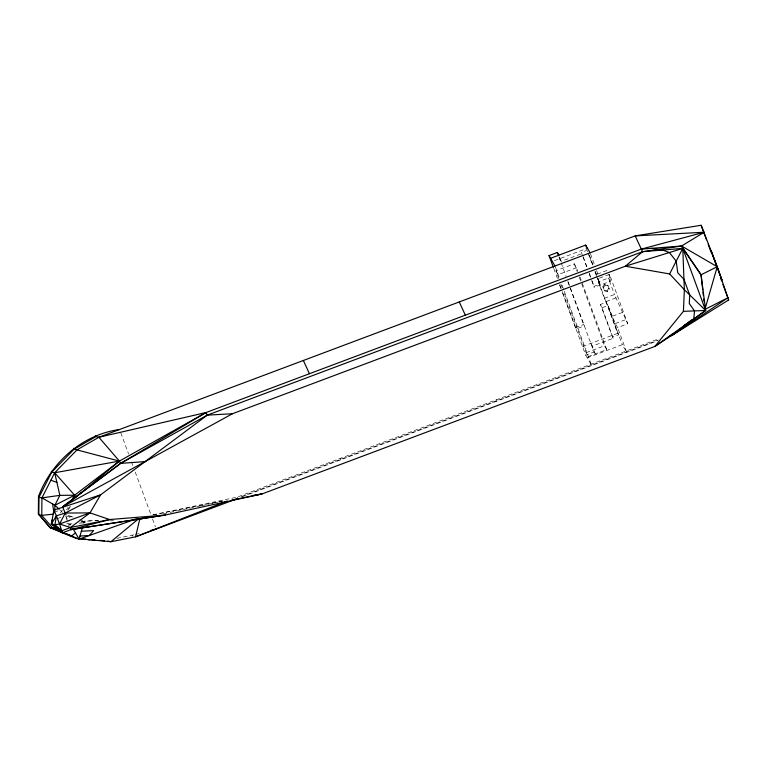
<?xml version="1.0" encoding="UTF-8"?>
<svg xmlns="http://www.w3.org/2000/svg" width="767" height="767" viewBox="0 0 767 767"><rect width="100%" height="100%" fill="white"/><g stroke="black" fill="none" stroke-linecap="round" stroke-linejoin="round"><path stroke-width="0.58" stroke-dasharray="3.83 2.88" d="M83.555 523.458L84.178 521.234L98.473 520.275M340.021 460.047L340.558 458.282M495.942 401.505L496.479 399.732M67.707 510.237L69.682 505.942M66.566 509.748L67.717 507.668M68.733 509.461L70.468 506.393M60.459 512.96L62.348 509.969M602.891 286.733L604.626 284.202L607.579 284.969L608.087 285.87L609.305 289.169L607.569 291.7L604.626 290.933L602.891 286.733L604.626 290.933M603.408 287.625L605.144 285.103L604.626 284.202M607.569 291.7L607.061 290.798L608.787 288.277L607.579 284.969M57.746 518.53L60.967 517.274M554.436 260.646L586.419 248.633L587.637 251.931M582.575 255.766L581.338 252.401L586.304 250.531M559.632 258.69L561.176 261.384L582 253.561L581.338 252.401M558.836 278.594L555.941 270.741L574.339 263.829L577.791 271.067M576.554 267.693L558.155 274.605L555.941 270.741M597.138 274.164L607.253 270.358M599.42 278.162L609.544 274.356L627.732 323.741L617.608 327.547L615.326 323.549L607.924 305.525L601.961 307.768L600.503 304.441L606.467 302.208L618.49 334.872L612.526 337.116L600.503 304.441M606.467 302.208L604.319 298.315L598.279 281.901L609.861 277.424L608.001 272.381M597.637 278.239L600.12 284.979L594.157 287.222L594.07 286.321L600.024 284.087L598.624 278.2M598.279 281.901L600.139 285.151L610.264 281.355L609.544 274.356M604.319 298.315L614.444 294.518L627.732 323.741M606.179 301.565L616.304 297.759M54.361 512.203L59.749 510.18M575.269 327.624L583.591 324.499L584.358 325.85L576.046 328.976L561.914 291.335M612.593 316.138L622.718 312.342M615.326 323.549L625.441 319.753M582.517 346.531L617.617 333.348L618.49 334.872M590.83 343.405L592.373 346.099L613.197 338.276L601.961 307.768M586.113 352.667L604.511 345.754L606.726 349.627L588.327 356.54L586.113 352.667L563.381 290.942M562.278 291.594L585.691 355.159L594.003 352.034L595.547 354.728L592.373 346.099M587.234 357.853L622.334 344.671L626.754 352.379L617.608 327.547M153.026 514.782L237.108 497.131L658.93 338.736M241.126 496.69L658.45 339.982M242.525 496.661L657.549 340.816M80.803 522.126L84.178 521.234L93.641 520.793M116.881 538.348L134.417 534.724M135.567 534.426L139.009 533.535M68.349 525.299L70.679 524.801L69.519 522.816M163.103 513.871L168.941 512.624M170.111 512.375L195.767 506.91M196.937 506.661L200.436 505.913M201.606 505.664L208.605 504.168M209.765 503.919L213.264 503.181M214.434 502.931L217.933 502.184M219.103 501.934L222.603 501.187M152.959 514.925L222.66 500.976M72.108 523.823L68.57 524.139L65.253 515.597M79.174 523.19L83.891 522.768M110.036 520.851L113.602 520.582M94.82 520.735L98.368 520.572M605.144 285.103L608.087 285.87M604.108 290.031L607.061 290.798M66.355 515.99L70.756 517.562M81.762 521.483L85.06 522.663L84.178 521.234L79.758 519.604M73.114 517.159L64.265 513.9L73.028 517.591M66.614 523.113L70.679 524.801M81.781 521.282L85.06 522.663M59.999 509.969L62.558 512.327M237.108 497.131L237.76 497.956M65.435 515.884L68.934 521.828M610.264 281.355L608.404 278.105L614.444 294.518M608.787 288.277L609.305 289.169M612.526 337.116L613.197 338.276M585.691 355.159L591.645 365.562L561.463 283.589M132.125 535.328L132.605 536.171M590.494 253.915L594.559 264.941M596.582 270.444L598.615 275.957M589.363 255.123L593.054 265.152M595.518 271.834L597.57 277.405M597.982 278.517L600.024 284.087M607.924 305.525L622.334 344.671M588.951 254.654L593.092 265.881M595.154 271.499L597.225 277.117M588.049 253.033L592.498 265.142M594.933 271.739L596.151 275.046M596.553 276.149L617.617 333.348M583.208 256.84L587.234 267.76M589.238 273.215L591.654 279.773M592.057 280.866L594.07 286.321M582.987 256.897L586.717 267.002M589.19 273.742L591.261 279.351M591.673 280.482L594.157 287.222M579.862 276.676L606.726 349.627M574.339 263.829L577.235 271.681M579.296 277.299L581.367 282.908M581.779 284.03L604.511 345.754M559.651 257.242L561.176 261.384M558.865 256.619L566.199 276.532M568.117 281.738L594.003 352.034M567.801 281.623L583.591 324.499M555.385 267.079L559.517 278.306M560.898 284.202L562.968 289.821M553.755 268.44L557.83 279.495M559.852 284.998L561.875 290.492M559.479 284.739L561.511 290.242M120.802 432.856L128.626 454.112M131.512 461.935L133.161 466.413M135.222 472.012L150.878 514.513M152.518 518.991L155.404 526.824"/><path stroke-width="1.15" d="M236.917 498.761L135.538 536.833L110.908 541.723L76.201 538.463L50.277 527.849L38.35 513.871L38.513 496.374C51.533 461.868 82.596 434.601 119.566 429.501M668.479 336.713L671.844 335.447L728.65 299.955L717.25 266.715L701.153 225.277L635.172 235.891L98.876 437.267L77.064 449.817L54.687 472.75L41.926 497.879L41.763 515.376L53.201 528.521L79.126 539.124L133.535 519.834M54.831 510.726L54.879 505.261L59.845 495.367L54.687 472.75L51.763 472.079L51.274 471.235M61.37 530.668L62.309 532.854L59.567 524.005L65.224 513.056L62.549 506.862L232.487 413.729L625.335 266.216L682.774 248.374L705.65 310.482L654.874 346.425L673.033 334.508L705.65 310.482L701.057 274.787L682.774 248.374L642.545 251.701L635.172 235.891L704.183 232.238L681.556 246.015L642.545 251.701L207.272 415.139L100.573 494.868L53.93 510.103L51.341 524.024L62.309 532.854L70.928 529.623L165.365 515.021L262.026 493.938L654.874 346.425L683.416 311.344L684.356 289.705L682.774 248.374L681.556 246.015L641.241 249.122L205.968 412.56L98.876 437.267L95.942 436.605L74.14 449.146L51.763 472.079L38.992 497.217L38.829 514.715L41.763 515.376L53 514.197M53.93 510.103L56.394 515.798L54.965 524.724L61.878 530.745L70.497 527.514L109.662 519.547L165.365 515.021L70.928 529.623L70.497 527.514L59.567 524.005L54.965 524.724L51.341 524.024L52.444 519.729M139.901 518.617L135.538 536.833L227.061 501.052M82.606 526.795L79.126 539.124L73.105 528.904M705.237 308.315L717.25 266.715L681.556 246.015L701.057 274.787L702.725 289.801M72.136 500.573L74.6 495.214L119.412 461.101L205.968 412.56L207.272 415.139L232.487 413.729M683.416 311.344L705.65 310.482L684.356 289.705L669.639 273.944L682.774 248.374M71.158 501.436L74.6 495.214L54.687 472.75L119.412 461.101L120.611 463.393L145.672 461.542M70.497 527.514L89.998 512.883L100.573 494.868L65.224 513.056L56.394 515.798L51.341 524.024L61.878 530.745M38.35 513.871L50.277 527.849L53.201 528.521L54.716 526.881M73.987 498.751L119.412 461.101L98.876 437.267M642.545 251.701L625.335 266.216L669.639 273.944M138.348 519L110.908 541.723L107.984 541.051M691.393 320.069L671.844 335.447L728.247 297.577L704.911 309.437M207.272 415.139L120.611 463.393L62.549 506.862L120.611 463.393L205.968 412.56M71.417 535.97L75.521 533.007M683.339 325.898L685.104 324.853M685.986 324.326L693.79 318.871L694.528 310.913L689.303 303.569L689.677 294.902L683.963 279.37L677.74 272.716L676.206 261.154L669.361 252.535L662.659 250.032L651.557 248.326M38.513 496.374L38.992 497.217L41.926 497.879L54.879 505.261L74.6 495.214L75.684 497.179M701.057 274.787L717.25 266.715M72.951 528.626L70.928 529.623L109.662 519.547L89.998 512.883L65.224 513.056M553.352 267.338L549.028 255.593L557.341 252.477L558.884 255.162M550.572 258.287L585.672 245.104L590.091 252.822M669.668 335.773L673.033 334.508L672.381 333.683M89.998 512.883L59.567 524.005L56.394 515.798M641.241 249.122L704.183 232.238M150.495 530.553L156.228 529.057M53.201 528.521L56.7 527.773M143.276 518.099L140.946 518.597L143.276 518.128M231.759 500.103L262.026 493.938L252.784 495.472M41.926 497.879L59.845 495.367L74.6 495.214M135.002 519.029L137.379 518.856M81.35 531.243L93.632 530.601L89.24 535.539L80.008 535.999M80.976 538.846L85.751 539.239M90.448 539.623L95.127 540.006M99.806 540.39L104.475 540.764M87.774 539.546L89.432 539.968M119.412 461.101L74.14 449.146L73.661 448.302M50.89 480.219L56.892 482.405M52.424 524.446L54.572 525.28M51.955 527.888L57.352 530.102M59.519 530.985L62.76 532.308M67.074 534.081L70.315 535.404M54.879 505.261L59.145 509.192M549.028 255.593L554.982 265.996M95.463 435.761L95.942 436.605M459.27 301.939L465.339 315.17M303.358 360.48L309.417 373.721M701.153 225.277L706.484 239.774M708.133 244.232L710.999 252.027M720.443 277.664L721.67 281.01M722.907 284.346L728.65 299.955M585.672 245.104L586.908 248.441M557.341 252.477L558.108 254.548M52.607 503.967L53.958 512.96M702.984 292.112L703.368 295.583M703.751 299.044L704.01 301.354M704.518 305.975L704.777 308.286M711.517 251.71L710.817 250.483L721.939 280.003L711.517 251.71"/></g></svg>
